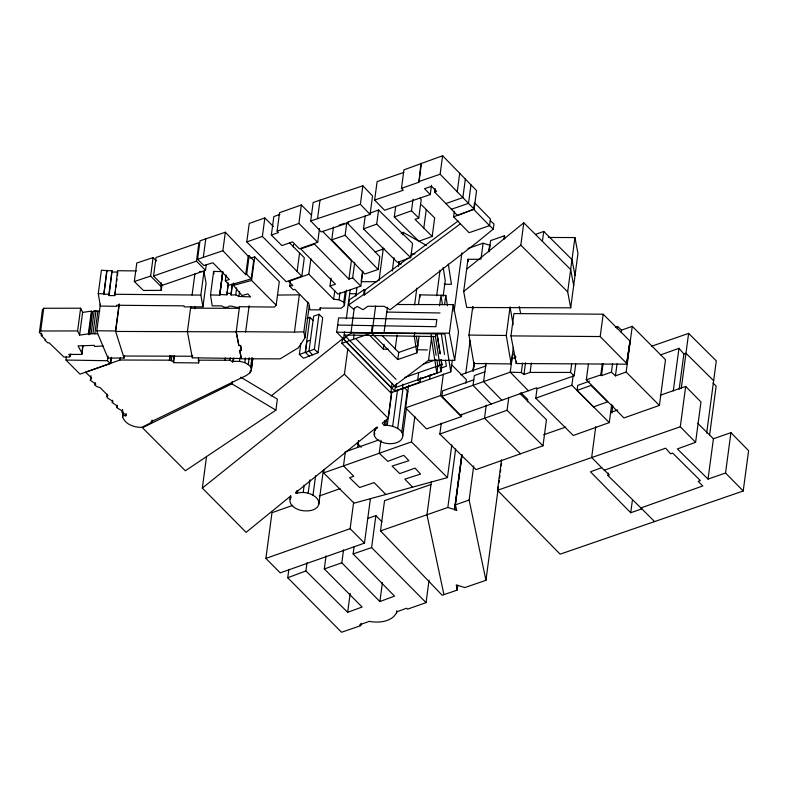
<?xml version="1.0" encoding="UTF-8"?>
<svg xmlns="http://www.w3.org/2000/svg" width="788" height="788" viewBox="0 0 788 788"><rect width="100%" height="100%" fill="white"/><g stroke="black" fill="none" stroke-linecap="round" stroke-linejoin="round"><path stroke-width="1.18" d="M123.263 412.272L122.642 416.891C125.331 424.604 134.295 427.451 141.781 427.372L151.71 422.338L151.06 421.826L246.28 375.521L250.023 372.783L251.214 370.784L252.662 358.422M41.636 333.206L41.311 335.599L42.463 335.215L39.4 332.566L42.434 309.842L43.724 308.275L80.632 308.216L82.602 312.403L79.568 335.127L88.355 333.866L88.827 334.614L91.152 333.679L97.732 333.718L107.995 358.126L124.051 358.028L124.376 355.605M39.4 332.566L40.69 330.999L43.724 308.275M198.931 360.628L198.615 362.943L173.685 362.677L173.193 361.495L169.725 360.175L119.973 360.017L79.992 374.152L65.975 360.047L66.438 356.58M41.311 335.599L45.743 339.963L44.827 340.189L47.95 342.928L48.935 342.632L63.887 357.003L69.442 357.122L70.359 356.294L70.674 353.901M79.568 335.127L77.608 330.94L80.632 308.216M70.359 356.294L68.733 354.403L81.853 354.433L82.691 345.617M81.853 354.433L82.976 346.06M88.355 333.866L91.388 311.142L82.602 312.403M88.827 334.614L91.861 311.89L91.388 311.142M89.487 334.467L92.521 311.743L94.186 310.955L99.8 311.093M91.152 333.679L94.186 310.955M92.945 333.619L95.978 310.886M199.6 271.515L203.984 271.555L206.072 283.286L202.93 306.818L184.136 306.877L183.998 305.862L116.624 305.242L116.979 306.315L100.391 306.069L98.264 293.707L101.406 270.166L106.991 270.688L103.858 294.219L108.892 294.229L109.099 295.579L114.772 295.579L115.403 290.88M94.826 334.023L97.86 311.299M97.732 333.718L96.816 330.773L100.371 304.148M123.214 413.04L122.908 415.355L125.814 415.828L125.952 414.843L122.288 412.607L122.77 411.188L117.757 408.312L116.89 407.534L117.481 406.175L112.28 402.57L112.93 401.447L107.345 397.851L106.892 396.453L107.986 395.566L100.273 387.785L96.392 386.356L94.984 384.987L95.831 384.12L90.354 380.318L90.975 375.699M103.858 294.219L106.813 270.235M94.984 384.987L95.299 382.673M108.892 294.229L112.034 270.698L106.991 270.688M109.099 295.579L112.034 270.698M114.772 295.579L117.57 270.727L136.383 270.914M115.875 287.344L116.181 284.99M116.654 281.464L116.969 279.11M117.442 275.583L117.757 273.229M90.354 380.318L91.674 378.073L85.597 372.222L110.281 363.564L107.493 360.717L108.104 356.097M110.281 363.564L111.049 357.782M110.803 363.022L111.571 357.25M124.051 358.028L115.511 330.97L119.067 304.345M106.892 396.453L107.198 394.138M119.323 304.01L115.659 331.443L236.203 331.856L238.843 345.508L240.567 345.548L241.512 350.404L239.779 350.404L241.384 358.786L280.134 358.855L298.337 347.794L304.995 337.816L309.29 305.596M112.28 402.57L112.585 400.255M119.973 360.017L120.288 357.713M116.89 407.534L117.195 405.229M162.032 284.596L161.254 290.368L143.455 290.447L134.324 281.513L136.787 263.015L153.089 257.587L156.487 260.986M122.209 411.937L122.514 409.622M122.288 412.607L122.593 410.302M125.814 415.828L126.129 413.523M161.254 290.368L160.791 286.28L150.626 276.076L153.089 257.587M153.571 275.987L156.034 257.489L198.94 242.665L196.468 261.153L205.501 270.382L162.594 285.217L153.571 275.987L196.468 261.153M160.791 286.28L161.254 282.813M151.71 422.338L152.015 420.024M169.341 360.323L169.962 355.703M169.725 360.175L170.336 355.555M171.292 360.382L171.912 355.762M173.193 361.495L173.971 355.723M173.685 362.677L174.611 355.743M192.075 295.007L194.892 273.83M190.745 306.66L187.406 331.709L192.321 357.791L241.286 358.51L239.69 350.345L241.512 350.404L240.576 345.518L238.843 345.508L236.193 331.659L294.446 332.103L299.332 294.85L277.415 295.076M225.319 280.725L229.357 279.543L212.898 262.749L203.856 265.546L197.542 259.321L200.014 240.823L225.329 232.224L248.2 256.149L245.728 274.638L246.674 274.352L251.224 278.913L229.229 285.128L225.319 280.725L226.087 274.943M203.314 257.361L205.786 238.862M192.321 357.791L192.636 355.437M202.93 306.818L200.851 295.086L203.984 271.555M205.501 270.382L206.279 264.61M198.615 362.943L198.477 357.851M250.18 258.139L254.731 256.908L279.307 281.611L276.164 305.153L274.441 307.054L240.33 306.739C236.597 308.857 233.061 305.517 229.249 306.099L227.771 307.271L224.127 307.192L221.536 305.852L212.218 305.862L210.494 294.929L213.627 271.397L222.915 271.643M245.728 274.638L222.856 250.722L225.329 232.224M222.63 272.156L219.773 295.175L210.494 294.929M222.699 272.156L219.714 294.515L226.895 294.84L227.368 291.314M219.773 295.175L222.758 272.815M226.895 294.84L228.126 282.705M227.683 288.96L228.156 285.433M376.073 428.78L376.733 428.268A1.497 0.936 7.6 0 0 377.61 427.589L377.009 426.978L295.559 492.727L296.229 493.239A1.379 0.867 7.6 0 0 297.391 493.032L298.554 492.825A19.089 11.958 7.6 0 1 303.183 492.5A14.194 8.895 7.6 0 1 308.167 493.239A15.248 9.554 7.6 0 1 313.003 495.248A15.612 9.781 7.6 0 1 316.451 497.809A14.342 8.983 7.6 0 1 318.096 506.004A14.056 8.806 7.6 0 1 315.387 508.733A13.948 8.737 7.6 0 1 311.043 510.437A15.612 9.781 7.6 0 1 305.409 510.87A15.139 9.486 7.6 0 1 299.883 510.092A14.125 8.855 7.6 0 1 294.495 507.6A14.578 9.141 7.6 0 1 290.92 503.965A15.061 9.436 7.6 0 1 290.082 499.503A15.819 9.919 7.6 0 1 290.476 498.41A3.093 1.94 7.6 0 0 290.87 497.317L290.092 496.519L246.102 532.353L202.329 488.077L206.545 456.449M233.721 283.01L233.415 285.364L242.024 295.53L247.757 293.894L250.623 296.909L238.941 296.436L235.74 294.86L231.042 294.998L232.036 284.035M231.042 294.998L232.46 284.409M198.172 360.165L224.856 360.254L225.161 357.949M235.74 294.86L236.686 287.797M251.273 368.823L250.683 366.932C246.526 361.83 239.532 360.766 233.337 361.505L232.608 361.958L230.027 360.155L230.332 357.851M238.941 296.436L239.572 291.727M289.718 243.019L304.306 257.735L301.834 276.224L286.231 281.72L246.772 241.916L249.244 223.418L264.847 217.931L273.406 226.57M236.203 331.856L239.532 306.611M232.608 361.958L233.071 358.491M233.337 361.505L233.8 358.038M240.675 377.186L277.376 399.132L275.899 410.154L185.357 470.781L142.47 427.736L231.859 383.835L232.155 381.628M246.674 274.352L249.146 255.864L248.2 256.149M239.552 361.337L240.015 357.87M251.224 278.913L253.697 260.424L249.146 255.864M276.164 305.153L251.589 280.439L254.731 256.908M245.629 332.014L249.136 305.764M244.802 362.549L245.413 357.929M301.834 276.224L262.384 236.43L264.847 217.931M248.279 364.608L249.195 357.673M250.683 366.932L251.914 357.693M250.023 372.783L250.338 370.468M251.214 370.784L252.909 358.077M319.554 228.431L317.702 242.3L299.401 248.791L292.486 241.847L281.887 245.61L271.348 235.051L273.82 216.562L279.898 214.405M271.348 235.051L278.45 232.539L277.09 231.17L279.563 212.681L301.351 204.959L311.615 215.242M293.313 246.861L293.629 244.467M320.558 307.458L320.243 309.842L309.97 309.822L308.955 303.804L294.791 289.314L293.274 289.826L289.728 286.192L290.368 281.414M317.702 242.3L298.888 223.447L301.351 204.959M297.115 271.466L299.578 252.968M310.699 220.945L313.161 202.457L362.844 185.81L372.547 195.956L370.084 214.444L347.951 221.871L348.72 222.679L321.179 231.908L310.699 220.945L360.372 204.299L362.844 185.81M370.409 498.597L364.47 543.119L280.223 572.856L265.881 558.416L271.978 512.692L292.752 505.364M320.243 309.842L319.859 308.078L341.283 308.197L344.356 305.646L343.785 302.139L339.017 299.795L333.639 299.243L308.827 274.214L310.896 258.7M312.669 354.866L308.955 351.162L313.624 316.195L319.002 314.245L322.686 317.791L318.027 352.758L303.518 358.264L299.361 354.472L300.809 343.617M317.544 218.65L320.007 200.162M304.995 337.816L303.843 331.807L307.822 301.981M309.182 356.137L305.281 352.315L309.94 317.347L306.985 318.421M290.082 499.503L290.565 495.859M290.476 498.41L290.802 495.977M318.027 352.758L314.343 349.212L319.002 314.245M296.229 493.239L296.554 490.816M297.391 493.032L297.716 490.599M378.102 269.496L345.114 235.307L346.819 222.531L379.806 256.721L378.102 269.496L364.745 274.027L331.758 239.828L333.472 227.052M361.032 623.298L360.717 625.662L341.529 632.252L287.738 577.742L288.841 569.458M362.825 271.102L360.825 286.123L337.904 294.111L330.005 286.083L331.078 277.987M303.183 492.5L304.158 485.201M333.639 299.243L334.752 290.89M308.167 493.239L309.96 479.862M339.017 299.795L339.973 292.634M313.003 495.248L315.594 475.794M420.753 377.432L420.112 382.2L394.788 391.035L336.693 332.191L338.604 317.909L436.838 319.564L435.882 326.705L337.648 325.05M326.035 555.934L324.301 568.946L362.106 607.026L347.656 612.315L305.911 570.926L307.015 562.652M343.785 302.139L345.223 291.402M344.356 305.646L346.424 290.142M318.785 504.261L323.336 470.2M354.669 262.818L352.669 277.839L348.936 279.139L351.399 260.651L322.568 231.367M451.82 444.875L447.446 477.597L354.078 503.168L323.632 472.899L324.104 469.313M452.322 360.214L450.766 371.837L390.789 392.808L341.933 343.322L342.701 337.51M396.728 304.513L453.208 304.582L458.508 331.778L454.696 360.362L428.544 360.333L391.469 388.08L343.607 338.988L344.563 331.846M346.306 318.746L350.138 290.033M490.225 220.61L493.968 223.959L493.298 229.003L477.538 241.975L390.159 309.723L384.061 306.296L367.917 306.256L363.041 309.694L357.26 306.453L353.487 309.083L348.562 304.976L349.232 299.933L364.283 289.511L365.031 289.935L408.164 257.981M369.779 213.193L378.585 210.002L412.577 243.492L410.696 257.617L397.487 262.404L363.485 228.914L365.218 215.971M347.833 348.67L344.425 374.211L388.297 418.389L382.239 423.146L384.337 425.461A2.994 1.881 7.6 0 0 385.765 425.431L387.204 425.392A14.972 9.387 7.6 0 1 392.651 426.387A16.144 10.116 7.6 0 1 397.684 428.524A13.977 8.757 7.6 0 1 401.781 432.129A14.174 8.885 7.6 0 1 402.688 436.109A14.982 9.387 7.6 0 1 401.181 439.773A14.017 8.776 7.6 0 1 396.945 442.57A14.509 9.092 7.6 0 1 391.222 443.654A14.864 9.318 7.6 0 1 380.909 441.733A13.839 8.668 7.6 0 1 376.418 438.768A14.401 9.023 7.6 0 1 374.428 435.537L374.753 433.104M343.607 338.988L350.936 333.048L354.275 308.039M355.871 296.071L356.984 287.679M353.457 339.293L354.078 334.644M361.249 280.922L362.539 271.259M431.489 185.318L430.258 194.557L384.564 210.258L374.645 200.083L377.107 181.595L403.771 172.434M348.562 304.976L363.613 294.554L364.283 289.511M363.613 294.554L364.351 294.978L365.031 289.935M345.39 451.573L343.489 465.885L353.763 476.228L349.586 477.705L359.633 487.506L374.123 482.591L385.815 494.48M410.696 257.617L376.694 224.117L378.585 210.002M419.078 336.318L416.872 352.896L397.773 359.564L371.325 332.782L372.271 325.631M382.485 249.835L382.81 247.412M341.933 343.322L372.054 332.792L375.62 306.089M379.018 280.607L383.224 249.047L384.721 249.077M354.078 546.862L353.123 553.954L394.542 596.112L379.885 601.549L341.805 562.829L343.548 549.817M357.585 447.594L358.54 440.433M364.47 543.119L350.118 528.689L353.654 502.212M421.6 204.929L434.661 217.941L432.198 236.43L418.812 241.217L394.296 216.946L395.684 206.545M374.645 200.083L403.318 190.233L401.476 188.352L403.949 169.853L442.61 155.748L476.573 190.607L474.1 209.096L457.493 215.488L434.641 192.036L435.104 188.568M383.992 332.989L387.43 307.241M392.266 270.993L394.039 257.706M347.656 612.315L350.187 593.384M388.257 349.242L383.362 349.163L384.012 344.287M375.078 430.672L375.403 428.239M398.531 266.403L399.181 261.527M402.747 234.755L403.072 232.312L426.623 245.521M432.198 236.43L415.059 219.359L418.773 218.03L411.503 210.8L413.05 199.236M380.968 440.315L379.245 453.258L387.785 461.364L403.751 455.316L408.903 460.684L392.089 466.072L399.782 473.598L415.069 468.131L420.536 474.081L404.825 479.124L412.597 487.142M384.337 425.461L384.987 420.595M395.192 349.153L397.073 334.999M385.765 425.431L386.583 419.344M401.476 188.352L418.93 182.215L420.989 163.175M390.789 392.808L392.099 383.313M418.93 182.215L421.393 163.727M387.204 425.392L391.587 392.552M388.297 418.389L391.863 391.636M360.717 625.662L359.722 624.815L369.316 621.348C378.693 623.298 392.848 621.83 396.916 611.793L406.588 608.208L407.563 609.154L426.052 602.623L371.611 547.581L375.876 515.638L367.789 518.435M397.773 359.564L398.718 352.423L381.658 335.136M394.788 391.035L395.428 386.268M436.867 360.027L437.793 365.928L436.838 373.069L395.921 387.381L396.403 383.805M418.773 218.03L421.235 199.531L419.777 198.083M392.651 426.387L397.526 389.893M457.769 585.267L457.119 590.133L442.166 595.245L380.505 530.915L384.544 500.656L430.997 484.492M402.313 388.779L402.934 384.13M423.806 228.077L426.269 209.578M397.684 428.524L403.042 388.385M414.606 304.946L416.842 288.162M414.734 332.644L414.261 336.22L416.872 352.896M418.517 304.296L419.777 294.86L445.791 295.362L447.417 305.714M401.781 432.129L407.307 390.769A13.977 8.757 7.6 0 0 403.84 387.558M379.885 601.549L382.416 582.618M461.729 414.222L461.413 416.616L426.554 428.899L405.633 407.849L408.657 385.184M402.688 436.109L406.421 408.135M474.1 209.096L440.137 174.237L442.61 155.748M420.112 382.2L417.719 379.777L418.674 372.625M447.446 477.597L411.464 441.881L414.852 416.428M431.43 334.122L431.115 336.506L436.838 373.069M436.66 295.756L440.068 270.166M428.544 360.333L431.41 338.899M396.541 613.123L396.856 610.759M429.637 379.225L430.258 374.576M417.719 379.777L440.945 371.67L435.459 336.575L435.774 334.191M439.556 305.833L440.975 295.224L442.462 304.759M493.298 229.003L489.555 225.654L469.067 232.696L453.602 216.828L454.341 211.312M443.122 296.436L445.24 280.597L443.191 267.506M457.247 191.789L459.709 173.301M444.531 304.818L445.791 295.362M465.344 179.073L462.871 197.571L445.89 203.58M440.945 371.67L441.901 364.529L441.142 359.683M461.413 416.616L440.492 395.556L443.358 374.083M454.696 360.362L449.396 333.157L453.208 304.582M575.723 364.066L574.147 375.827L537.485 388.582L536.579 387.834L460.281 415.089L441.832 396.364L442.57 390.858L473.765 379.816M431.322 482.049L426.958 514.751L443.93 594.654M454.085 311.427L461.896 252.918M470.988 184.875L468.515 203.363L451.425 209.253M519.952 393.517L546.458 419.728L542.981 445.801L476.001 469.618L439.832 434.03L441.29 423.166M473.657 209.342L474.543 202.723L490.441 219.034L489.555 225.654L473.657 209.342L453.602 216.828M548.35 237.474L574.935 237.562L577.959 253.519L570.709 307.832L466.693 307.478L463.669 291.53L467.974 259.272L480.079 259.311M426.052 602.623L429.046 580.145M513.372 347.242L511.146 363.918L473.854 363.524L468.968 335.077L472.78 306.493L473.194 308.866M380.505 530.915L447.84 507.472L455.641 449.022M465.718 373.522L470.101 340.643M480.985 259.045L483.103 243.216L489.712 245.216L489.053 251.805M465.866 383.204L466.348 379.629L451.288 364.47M462.024 454.932L455.365 504.862L456.804 510.594L454.459 509.481L461.768 454.676M472.977 370.646L473.952 363.347M488.905 251.303L489.712 245.216M454.607 509.974L461.916 455.178M473.125 371.148L474.268 362.628M473.233 370.902L474.376 362.372M489.161 251.559L490.619 240.596L504.399 235.799L504.901 238.193M486.058 363.101L483.596 381.589L501.877 400.235M457.119 590.133L456.282 584.923L464.841 587.572L485.94 580.313L469.136 500.065L473.686 465.964M503.916 239.453L504.399 235.799M486.245 405.15L484.502 418.182L520.474 453.789M511.146 363.918L506.26 335.471L510.072 306.896L513.126 324.676M463.669 291.53L520.819 245.137L523.793 222.807L570.67 269.555L573.684 285.502M510.959 335.895L513.934 313.575L603.175 314.215L629.986 341.037L626.608 364.174L516.229 363.514L510.959 335.895L600.19 336.545L627.11 363.859M542.981 445.801L507.068 410.282L508.812 397.25M730.929 432.661L725.541 473.007L708.038 479.094L713.426 438.749L730.929 432.661L748.6 450.657L743.212 490.993L560.14 554.161L497.474 490.284L501.532 459.877M485.94 580.313L498.449 486.541M498.942 482.886L499.267 480.453M499.592 478.021L499.917 475.588M500.4 471.933L500.725 469.49M501.217 465.846L501.542 463.403M516.229 363.514L516.544 361.16M574.147 375.827L570.532 372.429L530.097 372.429L523.961 374.517L521.301 372.557L522.562 363.14M523.961 374.517L525.527 362.746M542.41 241.374L543.74 231.445L535.741 234.302M530.097 372.429L531.358 363.012M527.418 401.791L527.733 399.437L520.878 392.651M611.715 404.342L609.282 422.585L573.28 435.488L535.761 398.176L537.061 388.445M570.709 307.832L567.685 291.875L574.935 237.562M570.532 372.429L571.635 364.194M609.282 422.585L571.871 385.233L573.171 375.512M577.082 390.424L591.02 385.43L607.538 401.86L593.502 406.894L577.082 390.424L577.752 385.381L589.542 381.156M621.22 332.556L621.545 330.152L632.252 326.311L665.496 359.692L659.389 405.416L623.929 417.955L586.311 379.816L588.4 364.174M600.19 336.545L603.175 314.215M632.252 326.311L626.155 372.034L615.448 375.876L611.439 372.133L601.5 375.64L600.791 374.911L602.239 364.086M601.5 375.64L603.106 363.603M595.767 426.643L591.65 457.493L601.697 467.688L590.448 471.795L630.725 512.742L641.885 508.861L654.582 521.607M611.439 372.133L612.572 363.711M617.221 328.813L617.546 326.409L615.339 327.187M615.448 375.876L617.053 363.839M611.833 413.04L612.808 405.731M641.885 508.861L607.932 475.538L608.257 473.096M626.608 364.174L630.085 341.529M627.012 363.357L629.986 341.037M630.725 512.742L632.35 500.577M673.277 390.927L678.96 348.306L660.758 354.856M679.158 389.272L683.866 353.96L678.96 348.306M681.256 388.543L688.614 333.393L651.637 346.218M708.038 479.094L677.385 448.933L695.597 442.324L680.29 426.771L685.678 386.425L660.354 395.202M695.597 442.324L700.975 401.988L685.678 386.425M706.669 433.075L716.302 360.884L688.614 333.393M709.643 434.789L716.144 386.081L713.051 383.057M122.642 416.891L122.908 415.355M466.644 269.201L523.793 222.807M271.171 395.98L343.469 338.052M202.329 488.077L344.307 374.31M401.141 233.75L403.072 232.312M410.124 256.533L458.153 220.955M364.351 294.978L460.419 223.822M607.932 475.538L609.351 474.967L601.668 467.698M287.738 577.742L305.911 570.926M299.361 354.472L305.281 352.315M363.485 228.914L376.694 224.117M314.343 349.212L305.409 352.433L306.877 341.401L310.433 340.13M308.827 274.214L288.694 281.454L292.86 285.483L289.728 286.192M604.199 470.269L665.633 448.165L670.549 453.809L672.647 453.08L700.335 480.572L698.138 481.35L702.817 485.93L640.949 507.925M394.296 216.946L411.503 210.8M535.761 398.176L571.871 385.233M277.09 231.17L298.888 223.447M460.832 374.802L486.029 365.868M484.896 371.837L474.337 375.581L473.036 385.332L491.151 404.067M441.832 396.364L510.23 372.163L521.301 372.557M345.371 451.76L378.821 439.95M323.632 472.899L411.464 441.881M439.832 434.03L507.068 410.282M246.772 241.916L262.384 236.43M405.633 407.849L440.492 395.556M319.298 495.997L340.061 488.668M265.881 558.416L350.118 528.689M375.088 251.894L383.224 249.047M423.146 364.233L435.833 359.801M437.793 365.928L441.802 364.519L441.063 359.791M324.301 568.946L341.805 562.829M330.005 286.083L335.432 284.192L300.721 248.929L314.471 244.142L348.936 279.139M468.023 248.466L483.103 243.216M398.718 352.423L417.817 345.755L416.33 336.22M404.904 377.432L441.901 364.529M440.64 368.223L446.392 366.213L445.466 360.293M543.681 434.759L565.774 427.066M455.365 504.862L469.136 500.065M497.474 490.284L680.29 426.771M683.866 353.96L685.964 353.231L713.662 380.722M610.848 412.36L617.762 409.967M353.123 553.954L371.611 547.581M418.517 181.664L440.137 174.237M434.641 192.036L436.572 191.376L431.578 186.254L424.525 188.677L430.258 194.557M197.542 259.321L222.856 250.722M339.027 225.171L344.592 223.28M331.758 239.828L345.114 235.307M586.311 379.816L600.791 374.911M134.324 281.513L150.626 276.076M233.415 285.364L251.589 280.439M91.861 311.89L92.521 311.743M103.07 345.912L94.619 346.484L94.264 345.351L78.042 345.893L81.735 352.797M224.856 360.254L230.027 360.155M303.843 331.807L294.446 332.103M40.69 330.999L77.608 330.94M112.231 272.047L117.914 272.047M361.387 281.69L376.979 281.71M350.936 333.048L449.396 333.157M190.538 308.177L239.345 308.315M123.42 356.009L192.026 356.255M114.427 294.269L200.851 295.086M96.816 330.773L115.511 330.97M398.866 263.96L401.22 263.98M98.264 293.707L103.671 293.766M468.968 335.077L506.26 335.471M411.306 253.854L414.971 253.913M444.205 284.202L451.455 284.32L448.283 264.01M349.754 293.678L355.782 293.776M386.78 312.068L440.029 312.974M336.693 332.191L371.325 332.782M372.054 332.792L444.846 334.023L450.766 371.837M435.459 336.575L344.238 335.028L395.921 387.381M416.399 349.724L427.411 349.911M65.975 360.047L107.493 360.717M512.111 358.048L515.441 358.166M226.717 293.294L230.776 293.451M447.84 507.472L454.459 509.481M398.856 263.96L399.664 264.413M231.859 383.835L275.899 410.154M617.546 326.409L621.545 330.152M357.033 443.171L361.219 447.259M309.94 317.347L313.072 320.411M697.656 423.235L713.426 438.749M543.74 231.445L571.99 259.626L575.013 275.573M520.819 245.137L567.685 291.875M626.155 372.034L659.389 405.416M369.936 335.57L383.362 349.163M355.526 338.357L396.019 379.363M375.876 515.638L381.924 521.755M352.669 277.839L360.825 286.123M725.541 473.007L743.212 490.993M515.992 357.053L512.702 353.674L510.23 372.163L528.374 390.759M360.372 204.299L370.084 214.444M519.193 306.473L520.701 313.654M467.974 259.272L468.407 261.547M194.537 306.414L194.981 308.758M441.388 334.24L444.54 354.373M437.163 334.27L440.196 353.635M436.995 333.797L440.137 353.891M433.173 336.437L436.128 355.309M419.777 294.86L420.152 297.243M213.627 271.397L214.011 273.83M374.448 435.528A14.933 9.357 7.6 0 1 375.935 428.849M407.307 390.769A14.174 8.885 7.6 0 1 407.879 392.01"/></g></svg>
